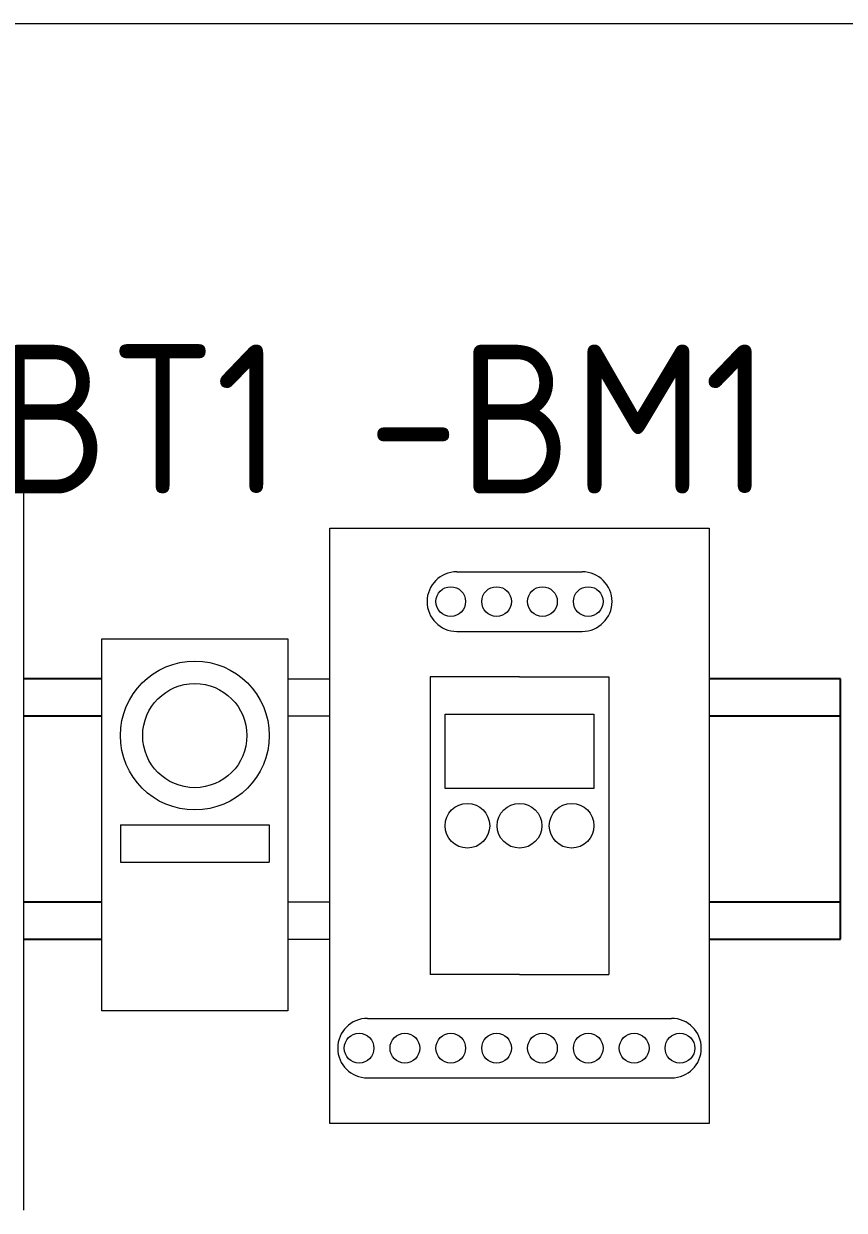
# Model space of a CAD drawing. Header units: millimetres. Extents: x 1359 to 3577, y 1333 to 3557.
# Drawn here: x 3221.8 to 3332.1, y 3195.1 to 3354.6 of the extents above; entities that cross this region are included whole.
import ezdxf
from ezdxf.enums import TextEntityAlignment as Align

# ---------------------------------------------------------------- set-up
doc = ezdxf.new("R2010")
doc.units = ezdxf.units.MM
doc.layers.add('000-PI-Oprema', color=30, linetype='Continuous', lineweight=5)
for name, color, linetype in [('000-PI-ORMAR', 2, 'Continuous'), ('002-PI-Kabelska kanalica', 150, 'Continuous'), ('SI-Ormari', 51, 'Continuous')]:
    doc.layers.add(name, color=color, linetype=linetype)
doc.styles.add('PI0', font='isocpeur.ttf', dxfattribs={"width": 0.9})

# ---------------------------------------------------------------- blocks, each defined once
blk = doc.blocks.new('montazna 2000x1000')
at = {"layer": '000-PI-ORMAR', "color": 0, "linetype": 'ByBlock', "lineweight": 0}
blk.add_line((855, 1893), (44, 1893), dxfattribs=at)
blk = doc.blocks.new('LL49 W 100-230V')
at = {"layer": '000-PI-Oprema', "color": 0, "linetype": 'ByBlock', "lineweight": 0, "ltscale": 0.25}
blk.add_line((46014.66, 36815.38), (45476.66, 36815.38), dxfattribs=at)
blk = doc.blocks.new('*U54')
at = {"layer": '000-PI-Oprema', "color": 0, "linetype": 'ByBlock', "lineweight": 0}
for p, q in [((2.5, 25), (22.5, 25)), ((2.5, 25), (2.5, 20)), ((22.5, 25), (22.5, 20)), ((2.5, 20), (22.5, 20))]:
    blk.add_line(p, q, dxfattribs=at)
blk.add_lwpolyline([(0, 50), (25, 50), (25, 0), (0, 0)], close=True, dxfattribs=at)
for radius in [10, 7]:
    blk.add_circle((12.5, 37), radius, dxfattribs=at)
blk = doc.blocks.new('*U55')
at = {"layer": 'SI-Ormari', "color": 0, "linetype": 'ByBlock', "lineweight": 0}
for p, q in [((17.07, 74), (33.93, 74)), ((17.07, 74), (33.93, 74)), ((17.07, 66), (33.93, 66)), ((17.07, 66), (33.93, 66)), ((25.5, 59.88), (13.5, 59.88)), ((13.5, 59.88), (13.5, 19.88)), ((25.5, 59.88), (13.5, 59.88)), ((13.5, 59.88), (13.5, 19.88)), ((25.5, 59.88), (37.5, 59.88)), ((25.5, 59.88), (37.5, 59.88)), ((37.5, 59.88), (37.5, 19.88)), ((37.5, 59.88), (37.5, 19.88)), ((25.5, 19.88), (13.5, 19.88)), ((25.5, 19.88), (13.5, 19.88)), ((25.5, 19.88), (37.5, 19.88)), ((25.5, 19.88), (37.5, 19.88)), ((5.07, 14), (45.93, 14)), ((5.07, 14), (45.93, 14)), ((5.07, 6), (45.93, 6)), ((5.07, 6), (45.93, 6))]:
    blk.add_line(p, q, dxfattribs=at)
for points in [[(0, -0.12), (0, 79.88), (51, 79.88), (51, -0.12)], [(15.5, 44.88), (15.5, 54.88), (35.5, 54.88), (35.5, 44.88)], [(15.5, 44.88), (15.5, 54.88), (35.5, 54.88), (35.5, 44.88)]]:
    blk.add_lwpolyline(points, close=True, dxfattribs=at)
for centre, radius in [((16.26, 70), 2), ((16.26, 70), 2), ((22.42, 70), 2), ((22.42, 70), 2), ((28.58, 70), 2), ((28.58, 70), 2), ((34.74, 70), 2), ((34.74, 70), 2), ((18.5, 39.88), 3), ((18.5, 39.88), 3), ((25.5, 39.88), 3), ((25.5, 39.88), 3), ((32.5, 39.88), 3), ((32.5, 39.88), 3), ((3.94, 10), 2), ((3.94, 10), 2), ((10.1, 10), 2), ((10.1, 10), 2), ((16.26, 10), 2), ((16.26, 10), 2), ((22.42, 10), 2), ((22.42, 10), 2), ((28.58, 10), 2), ((28.58, 10), 2), ((34.74, 10), 2), ((34.74, 10), 2), ((40.9, 10), 2), ((40.9, 10), 2), ((47.06, 10), 2), ((47.06, 10), 2)]:
    blk.add_circle(centre, radius, dxfattribs=at)
for centre, start, end in [((17.07, 70), 90, 270), ((17.07, 70), 90, 270), ((33.93, 70), 270, 90), ((33.93, 70), 270, 90), ((5.07, 10), 90, 270), ((5.07, 10), 90, 270), ((45.93, 10), 270, 90), ((45.93, 10), 270, 90)]:
    blk.add_arc(centre, 4, start, end, dxfattribs=at)
blk = doc.blocks.new('westermo switch - SDI-862-SM-SC30')
at = {"layer": '000-PI-Oprema', "color": 0, "linetype": 'ByBlock', "lineweight": 0}
blk.add_line((50.99, -113.79), (50.99, -6.26), dxfattribs=at)

msp = doc.modelspace()

# ---------------------------------------------------------------- linework, layer by layer
for p, q in [((3232.3, 3266.556), (3221.812, 3266.556)), ((3331.571, 3266.556), (3313.932, 3266.556)), ((3331.571, 3231.556), (3331.571, 3266.556)), ((3221.812, 3231.556), (3232.3, 3231.556)), ((3313.932, 3231.556), (3331.571, 3231.556))]:
    msp.add_line(p, q)
for points in [[(3221.812, 3261.556), (3232.3, 3261.556)], [(3313.932, 3261.556), (3331.571, 3261.556)], [(3221.812, 3236.556), (3232.3, 3236.556)], [(3313.932, 3236.556), (3331.571, 3236.556)]]:
    msp.add_lwpolyline(points)
at = {"layer": '002-PI-Kabelska kanalica', "color": 0, "linetype": 'ByBlock', "lineweight": 0, "ltscale": 0.25}
for points in [[(3257.3, 3266.556), (3262.932, 3266.556)], [(3257.3, 3261.556), (3262.932, 3261.556)], [(3257.3, 3236.556), (3262.932, 3236.556)], [(3257.3, 3231.556), (3262.932, 3231.556)]]:
    msp.add_lwpolyline(points, dxfattribs=at)

# ---------------------------------------------------------------- block references
at = {"layer": '002-PI-Kabelska kanalica', "color": 0, "linetype": 'ByBlock', "lineweight": 0}
for name, p in [('LL49 W 100-230V', (-42783.088, -33460.827)), ('montazna 2000x1000', (2513.071, 1461.556)), ('westermo switch - SDI-862-SM-SC30', (3170.818, 3308.921)), ('*U55', (3262.932, 3206.91)), ('*U54', (3232.3, 3221.91))]:
    msp.add_blockref(name, p, dxfattribs=at)

# ---------------------------------------------------------------- texts
at = {"layer": '002-PI-Kabelska kanalica', "color": 0, "linetype": 'ByBlock', "lineweight": 0, "style": 'PI0', "width": 0.9}
msp.add_text('-BT1 -BM1', height=20, dxfattribs=at).set_placement((3263.987, 3301.479), align=Align.MIDDLE)

doc.saveas('drawing.dxf')
